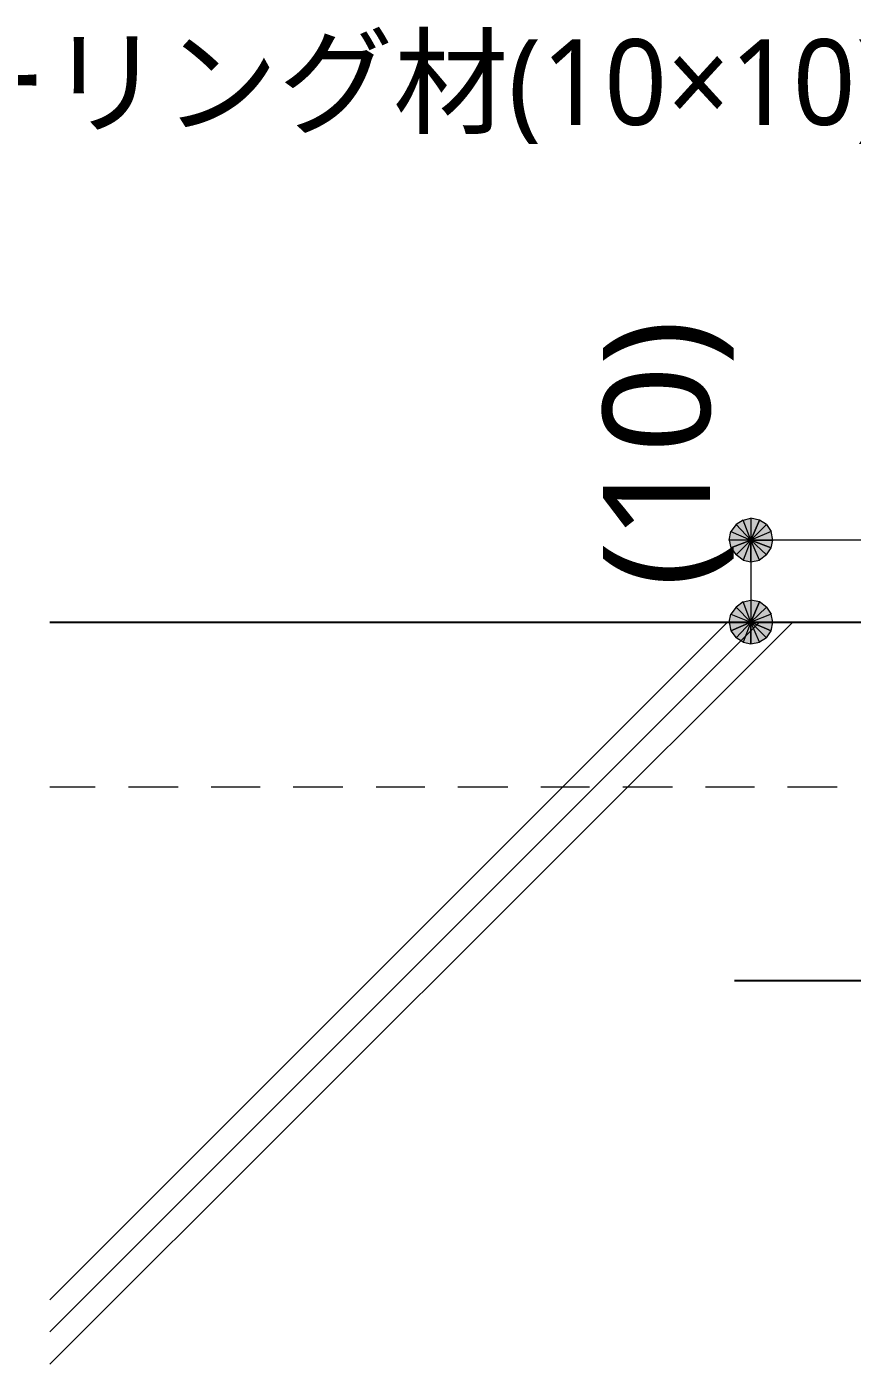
# Model space of a CAD drawing. Header units: millimetres. Extents: x 0 to 420, y 0 to 297.
# Drawn here: x 230.03 to 250.07, y 214.65 to 247.11 of the extents above; entities that cross this region are included whole.
import ezdxf
from ezdxf.enums import TextEntityAlignment as Align

# ---------------------------------------------------------------- set-up
doc = ezdxf.new("R2010")
doc.units = ezdxf.units.MM
doc.styles.add('kst32b', font='NotoSansJP-Variable.ttf')

msp = doc.modelspace()

# ---------------------------------------------------------------- hatches: boundary and pattern name
h = msp.add_hatch(color=7)
h.paths.add_polyline_path([(247.248, 235.035), (247.121, 234.865), (247.608, 234.654), (247.248, 235.035)])
h.paths.add_polyline_path([(247.121, 234.865), (247.608, 234.654), (247.079, 234.654), (247.121, 234.865)])
h.paths.add_polyline_path([(247.608, 234.654), (247.079, 234.654), (247.121, 234.463), (247.608, 234.654)])
h = msp.add_hatch(color=7)
h.paths.add_polyline_path([(247.819, 235.14), (247.608, 235.183), (247.608, 234.654), (247.819, 235.14)])
h.paths.add_polyline_path([(247.608, 235.183), (247.608, 234.654), (247.417, 235.14), (247.608, 235.183)])
h.paths.add_polyline_path([(247.608, 234.654), (247.417, 235.14), (247.248, 235.035), (247.608, 234.654)])
h = msp.add_hatch(color=7)
h.paths.add_polyline_path([(248.137, 234.654), (248.095, 234.865), (247.608, 234.654), (248.137, 234.654)])
h.paths.add_polyline_path([(248.095, 234.865), (247.608, 234.654), (247.989, 235.035), (248.095, 234.865)])
h.paths.add_polyline_path([(247.608, 234.654), (247.989, 235.035), (247.819, 235.14), (247.608, 234.654)])
h = msp.add_hatch(color=7)
h.paths.add_polyline_path([(247.121, 234.463), (247.248, 234.294), (247.608, 234.654), (247.121, 234.463)])
h.paths.add_polyline_path([(247.248, 234.294), (247.608, 234.654), (247.417, 234.167), (247.248, 234.294)])
h.paths.add_polyline_path([(247.608, 234.654), (247.417, 234.167), (247.608, 234.124), (247.608, 234.654)])
h = msp.add_hatch(color=7)
h.paths.add_polyline_path([(247.608, 234.124), (247.819, 234.167), (247.608, 234.654), (247.608, 234.124)])
h.paths.add_polyline_path([(247.819, 234.167), (247.608, 234.654), (247.989, 234.294), (247.819, 234.167)])
h.paths.add_polyline_path([(247.608, 234.654), (247.989, 234.294), (248.095, 234.463), (247.608, 234.654)])
for points in [[(248.095, 234.463), (248.137, 234.654), (247.608, 234.654), (248.095, 234.463)], [(248.095, 232.452), (248.137, 232.664), (247.608, 232.664), (248.095, 232.452)]]:
    msp.add_hatch(color=7).paths.add_polyline_path(points)
h = msp.add_hatch(color=7)
h.paths.add_polyline_path([(247.819, 233.151), (247.608, 233.193), (247.608, 232.664), (247.819, 233.151)])
h.paths.add_polyline_path([(247.608, 233.193), (247.608, 232.664), (247.417, 233.151), (247.608, 233.193)])
h.paths.add_polyline_path([(247.608, 232.664), (247.417, 233.151), (247.248, 233.024), (247.608, 232.664)])
h = msp.add_hatch(color=7)
h.paths.add_polyline_path([(248.137, 232.664), (248.095, 232.854), (247.608, 232.664), (248.137, 232.664)])
h.paths.add_polyline_path([(248.095, 232.854), (247.608, 232.664), (247.989, 233.024), (248.095, 232.854)])
h.paths.add_polyline_path([(247.608, 232.664), (247.989, 233.024), (247.819, 233.151), (247.608, 232.664)])
h = msp.add_hatch(color=7)
h.paths.add_polyline_path([(247.248, 233.024), (247.121, 232.854), (247.608, 232.664), (247.248, 233.024)])
h.paths.add_polyline_path([(247.121, 232.854), (247.608, 232.664), (247.079, 232.664), (247.121, 232.854)])
h.paths.add_polyline_path([(247.608, 232.664), (247.079, 232.664), (247.121, 232.452), (247.608, 232.664)])
h = msp.add_hatch(color=7)
h.paths.add_polyline_path([(247.121, 232.452), (247.248, 232.283), (247.608, 232.664), (247.121, 232.452)])
h.paths.add_polyline_path([(247.248, 232.283), (247.608, 232.664), (247.417, 232.177), (247.248, 232.283)])
h.paths.add_polyline_path([(247.608, 232.664), (247.417, 232.177), (247.608, 232.135), (247.608, 232.664)])
h = msp.add_hatch(color=7)
h.paths.add_polyline_path([(247.608, 232.135), (247.819, 232.177), (247.608, 232.664), (247.608, 232.135)])
h.paths.add_polyline_path([(247.819, 232.177), (247.608, 232.664), (247.989, 232.283), (247.819, 232.177)])
h.paths.add_polyline_path([(247.608, 232.664), (247.989, 232.283), (248.095, 232.452), (247.608, 232.664)])

# ---------------------------------------------------------------- linework, layer by layer
at = {"lineweight": 0}
for points in [[(247.248, 235.035), (247.121, 234.865), (247.608, 234.654)], [(247.608, 234.654), (247.417, 235.14), (247.248, 235.035)], [(247.608, 235.183), (247.608, 234.654), (247.417, 235.14)], [(247.819, 235.14), (247.608, 235.183), (247.608, 234.654)], [(247.608, 234.654), (247.989, 235.035), (247.819, 235.14)], [(248.095, 234.865), (247.608, 234.654), (247.989, 235.035)], [(247.121, 234.865), (247.608, 234.654), (247.079, 234.654)], [(248.137, 234.654), (248.095, 234.865), (247.608, 234.654)], [(247.608, 234.654), (247.079, 234.654), (247.121, 234.463)], [(247.121, 234.463), (247.248, 234.294), (247.608, 234.654)], [(247.248, 234.294), (247.608, 234.654), (247.417, 234.167)], [(247.608, 234.654), (247.417, 234.167), (247.608, 234.124)], [(247.608, 234.124), (247.819, 234.167), (247.608, 234.654)], [(247.819, 234.167), (247.608, 234.654), (247.989, 234.294)], [(247.608, 234.654), (247.989, 234.294), (248.095, 234.463)], [(248.095, 234.463), (248.137, 234.654), (247.608, 234.654)], [(247.608, 232.664), (247.417, 233.151), (247.248, 233.024)], [(247.608, 233.193), (247.608, 232.664), (247.417, 233.151)], [(247.819, 233.151), (247.608, 233.193), (247.608, 232.664)], [(247.608, 232.664), (247.989, 233.024), (247.819, 233.151)], [(247.121, 232.854), (247.608, 232.664), (247.079, 232.664)], [(247.248, 233.024), (247.121, 232.854), (247.608, 232.664)], [(248.095, 232.854), (247.608, 232.664), (247.989, 233.024)], [(248.137, 232.664), (248.095, 232.854), (247.608, 232.664)], [(247.608, 232.664), (247.079, 232.664), (247.121, 232.452)], [(247.121, 232.452), (247.248, 232.283), (247.608, 232.664)], [(247.248, 232.283), (247.608, 232.664), (247.417, 232.177)], [(247.608, 232.664), (247.417, 232.177), (247.608, 232.135)], [(247.608, 232.135), (247.819, 232.177), (247.608, 232.664)], [(247.819, 232.177), (247.608, 232.664), (247.989, 232.283)], [(247.608, 232.664), (247.989, 232.283), (248.095, 232.452)], [(248.095, 232.452), (248.137, 232.664), (247.608, 232.664)]]:
    msp.add_lwpolyline(points, close=True, dxfattribs=at)
at = {"lineweight": 13}
for points in [[(254.635, 234.654), (247.608, 234.654)], [(247.608, 234.654), (247.608, 232.664)], [(247.819, 232.664), (230.59, 215.434)], [(247.036, 232.664), (230.59, 216.217)], [(248.624, 232.664), (230.59, 214.651)], [(230.59, 228.663), (231.69, 228.663)], [(232.495, 228.663), (233.701, 228.663)], [(234.505, 228.663), (235.691, 228.663)], [(236.495, 228.663), (237.702, 228.663)], [(238.506, 228.663), (239.691, 228.663)], [(240.496, 228.663), (241.702, 228.663)], [(242.507, 228.663), (243.692, 228.663)], [(244.496, 228.663), (245.703, 228.663)], [(246.507, 228.663), (247.692, 228.663)], [(248.497, 228.663), (249.703, 228.663)]]:
    msp.add_lwpolyline(points, dxfattribs=at)
at = {"lineweight": 25}
for points in [[(230.59, 232.664), (255.609, 232.664)], [(247.205, 223.964), (252.455, 223.964)]]:
    msp.add_lwpolyline(points, dxfattribs=at)

# ---------------------------------------------------------------- texts
at = {"style": 'kst32b'}
for s, height, p, p2 in [('シーリング材(10×10)', 2.07913, (224.959, 244.729), (250.948, 244.729)), ('(10)', 2.5989, (246.613, 233.511), (246.613, 240.008))]:
    msp.add_text(s, height=height, dxfattribs=at).set_placement(p, p2, align=Align.FIT)

doc.saveas('drawing.dxf')
